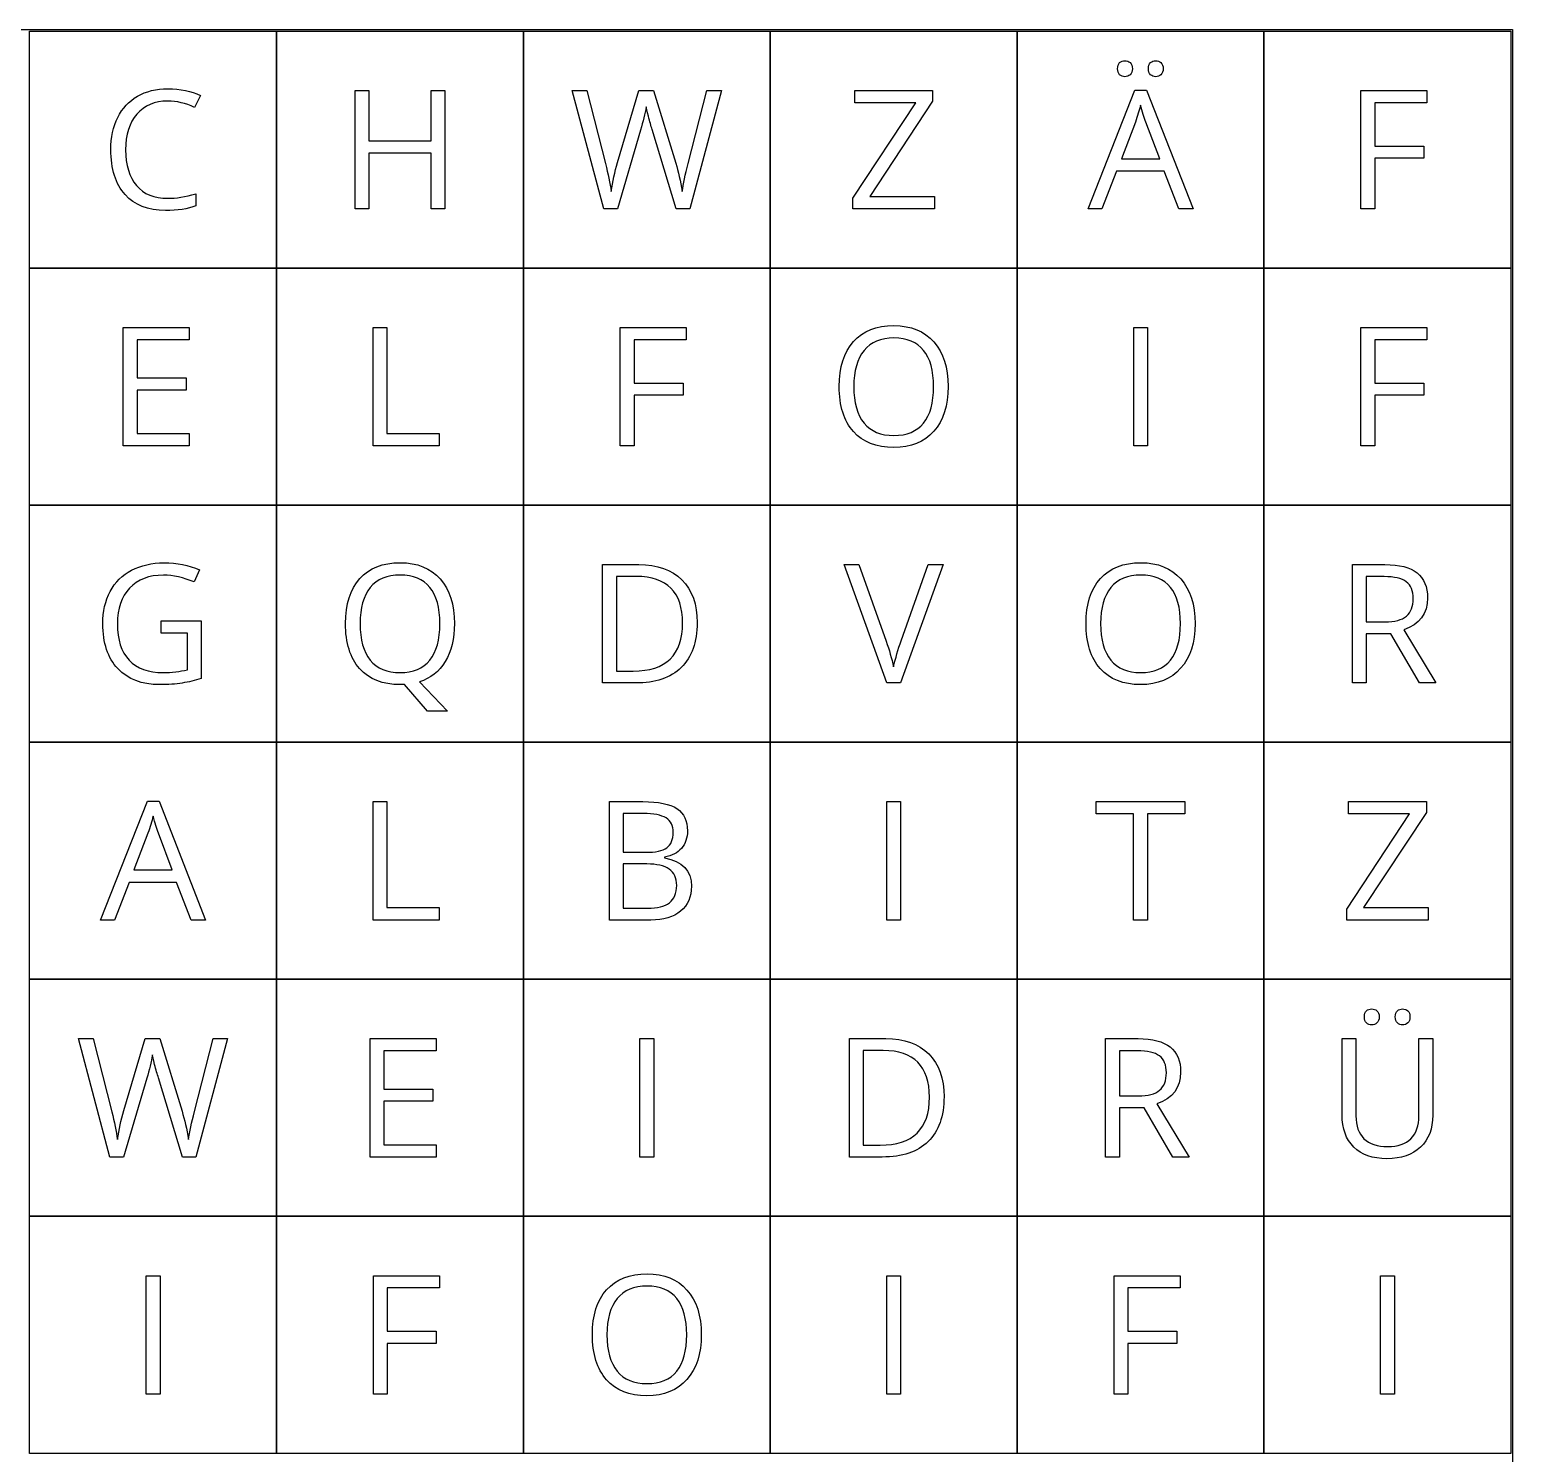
# Model space of a CAD drawing. Header units: millimetres. Extents: x 0 to 183, y 0 to 176.
# Drawn here: x 83.4 to 183.5, y 80.1 to 176.2 of the extents above; entities that cross this region are included whole.
import ezdxf

# ---------------------------------------------------------------- set-up
doc = ezdxf.new("R2010")
doc.units = ezdxf.units.MM
doc.layers.get('0').update_dxf_attribs({"linetype": 'CONTINUOUS'})

msp = doc.modelspace()

# ---------------------------------------------------------------- linework, layer by layer
at = {"color": 7}
for points in [[(0, 176.2), (183.460006, 176.2), (183.460006, -0.000001), (0, -0.000001)], [(156.817325, 173.563676)], [(158.900315, 173.563676)], [(160.950505, 164.1), (159.955481, 166.642236), (156.751719, 166.642236), (155.767627, 164.1), (154.827272, 164.1), (157.987299, 172.12581), (158.769103, 172.12581), (161.912729, 164.1)], [(92.719562, 171.376807)], [(111.427022, 164.1), (110.497604, 164.1), (110.497604, 167.861415), (106.28788, 167.861415), (106.28788, 164.1), (105.358462, 164.1), (105.358462, 172.093007), (106.28788, 172.093007), (106.28788, 168.692425), (110.497604, 168.692425), (110.497604, 172.093007), (111.427022, 172.093007)], [(144.457243, 164.1), (138.962733, 164.1), (138.962733, 164.827134), (143.205258, 171.256529), (139.093945, 171.256529), (139.093945, 172.093007), (144.336963, 172.093007), (144.336963, 171.365873), (140.094438, 164.941945), (144.457243, 164.941945)], [(174.168919, 164.1), (173.239499, 164.1), (173.239499, 172.093007), (177.695244, 172.093007), (177.695244, 171.267464), (174.168919, 171.267464), (174.168919, 168.342526), (177.482024, 168.342526), (177.482024, 167.516983), (174.168919, 167.516983)], [(94.171095, 148.099999), (89.715351, 148.099999), (89.715351, 156.093006), (94.171095, 156.093006), (94.171095, 155.267463), (90.644768, 155.267463), (90.644768, 152.692424), (93.957876, 152.692424), (93.957876, 151.872349), (90.644768, 151.872349), (90.644768, 148.93101), (94.171095, 148.93101)], [(106.583107, 148.099999), (106.583107, 156.093006), (107.512527, 156.093006), (107.512527, 148.941945), (111.038854, 148.941945), (111.038854, 148.099999)], [(124.188919, 148.099999), (123.259498, 148.099999), (123.259498, 156.093006), (127.715245, 156.093006), (127.715245, 155.267463), (124.188919, 155.267463), (124.188919, 152.342525), (127.502026, 152.342525), (127.502026, 151.516982), (124.188919, 151.516982)], [(157.908024, 148.099999), (157.908024, 156.093006), (158.837445, 156.093006), (158.837445, 148.099999)], [(174.168919, 148.099999), (173.239499, 148.099999), (173.239499, 156.093006), (177.695244, 156.093006), (177.695244, 155.267463), (174.168919, 155.267463), (174.168919, 152.342525), (177.482024, 152.342525), (177.482024, 151.516982), (174.168919, 151.516982)], [(139.017404, 152.107437)], [(145.38666, 152.107437)], [(105.697425, 136.107439)], [(112.066681, 136.107447)], [(127.463754, 136.140242)], [(128.447845, 136.173045)], [(155.677418, 136.107439)], [(162.046674, 136.107439)], [(94.31051, 116.099996), (93.315483, 118.642232), (90.11172, 118.642232), (89.127629, 116.099996), (88.187276, 116.099996), (91.347301, 124.125806), (92.129107, 124.125806), (95.27273, 116.099996)], [(106.583107, 116.099996), (106.583107, 124.093003), (107.512527, 124.093003), (107.512527, 116.94194), (111.038854, 116.94194), (111.038854, 116.099996)], [(141.248011, 116.099996), (141.248011, 124.093003), (142.177431, 124.093003), (142.177431, 116.099996)], [(158.831976, 116.099996), (157.902558, 116.099996), (157.902558, 123.267461), (155.371258, 123.267461), (155.371258, 124.093003), (161.363279, 124.093003), (161.363279, 123.267461), (158.831976, 123.267461)], [(177.777251, 116.099996), (172.282744, 116.099996), (172.282744, 116.82713), (176.525269, 123.256526), (172.413956, 123.256526), (172.413956, 124.093003), (177.656974, 124.093003), (177.656974, 123.36587), (173.414449, 116.94194), (177.777251, 116.94194)], [(173.474586, 109.563677)], [(175.55758, 109.563677)], [(110.831101, 100.099999), (106.375356, 100.099999), (106.375356, 108.093006), (110.831101, 108.093006), (110.831101, 107.267464), (107.304774, 107.267464), (107.304774, 104.692425), (110.617881, 104.692425), (110.617881, 103.872349), (107.304774, 103.872349), (107.304774, 100.931011), (110.831101, 100.931011)], [(124.588021, 100.099999), (124.588021, 108.093006), (125.517442, 108.093006), (125.517442, 100.099999)], [(144.123743, 104.14024)], [(145.107835, 104.173043)], [(91.268026, 84.100007), (91.268026, 92.093014), (92.197447, 92.093014), (92.197447, 84.100007)], [(107.528929, 84.100007), (106.599508, 84.100007), (106.599508, 92.093014), (111.055256, 92.093014), (111.055256, 91.267472), (107.528929, 91.267472), (107.528929, 88.342532), (110.842036, 88.342532), (110.842036, 87.51699), (107.528929, 87.51699)], [(141.248011, 84.100007), (141.248011, 92.093014), (142.177431, 92.093014), (142.177431, 84.100007)], [(157.508922, 84.100007), (156.579501, 84.100007), (156.579501, 92.093014), (161.035249, 92.093014), (161.035249, 91.267472), (157.508922, 91.267472), (157.508922, 88.342532), (160.822029, 88.342532), (160.822029, 87.51699), (157.508922, 87.51699)], [(174.568022, 84.100007), (174.568022, 92.093014), (175.497442, 92.093014), (175.497442, 84.100007)], [(122.357414, 88.107445)], [(128.726671, 88.107445)]]:
    msp.add_lwpolyline(points, close=True, dxfattribs=at)
at = {"color": 1}
for points in [[(83.4, 176.1), (100.060001, 176.1), (100.060001, 160.1), (83.4, 160.1)], [(100.060001, 176.1), (116.720001, 176.1), (116.720001, 160.1), (100.060001, 160.1)], [(116.719998, 176.1), (133.379996, 176.1), (133.379996, 160.1), (116.719998, 160.1)], [(133.380004, 176.1), (150.040004, 176.1), (150.040004, 160.1), (133.380004, 160.1)], [(150.039999, 176.1), (166.699999, 176.1), (166.699999, 160.1), (150.039999, 160.1)], [(166.699996, 176.1), (183.359997, 176.1), (183.359997, 160.1), (166.699996, 160.1)], [(83.4, 160.099999), (100.060001, 160.099999), (100.060001, 144.099999), (83.4, 144.099999)], [(100.060001, 160.099999), (116.720001, 160.099999), (116.720001, 144.099999), (100.060001, 144.099999)], [(116.719998, 160.099999), (133.379996, 160.099999), (133.379996, 144.099999), (116.719998, 144.099999)], [(133.380004, 160.099999), (150.040004, 160.099999), (150.040004, 144.099999), (133.380004, 144.099999)], [(150.039999, 160.099999), (166.699999, 160.099999), (166.699999, 144.099999), (150.039999, 144.099999)], [(166.699996, 160.099999), (183.359997, 160.099999), (183.359997, 144.099999), (166.699996, 144.099999)], [(83.4, 144.100001), (100.060001, 144.100001), (100.060001, 128.100001), (83.4, 128.100001)], [(100.060001, 144.100001), (116.720001, 144.100001), (116.720001, 128.100001), (100.060001, 128.100001)], [(116.719998, 144.100001), (133.379996, 144.100001), (133.379996, 128.100001), (116.719998, 128.100001)], [(133.380004, 144.100001), (150.040004, 144.100001), (150.040004, 128.100001), (133.380004, 128.100001)], [(150.039999, 144.100001), (166.699999, 144.100001), (166.699999, 128.100001), (150.039999, 128.100001)], [(166.699996, 144.100001), (183.359997, 144.100001), (183.359997, 128.100001), (166.699996, 128.100001)], [(83.4, 128.100001), (100.060001, 128.100001), (100.060001, 112.100002), (83.4, 112.100002)], [(100.060001, 128.100001), (116.720001, 128.100001), (116.720001, 112.100002), (100.060001, 112.100002)], [(116.719998, 128.100001), (133.379996, 128.100001), (133.379996, 112.100002), (116.719998, 112.100002)], [(133.380004, 128.100001), (150.040004, 128.100001), (150.040004, 112.100002), (133.380004, 112.100002)], [(150.039999, 128.100001), (166.699999, 128.100001), (166.699999, 112.100002), (150.039999, 112.100002)], [(166.699996, 128.100001), (183.359997, 128.100001), (183.359997, 112.100002), (166.699996, 112.100002)], [(83.4, 112.100002), (100.060001, 112.100002), (100.060001, 96.099999), (83.4, 96.099999)], [(100.060001, 112.100002), (116.720001, 112.100002), (116.720001, 96.099999), (100.060001, 96.099999)], [(116.719998, 112.100002), (133.379996, 112.100002), (133.379996, 96.099999), (116.719998, 96.099999)], [(133.380004, 112.100002), (150.040004, 112.100002), (150.040004, 96.099999), (133.380004, 96.099999)], [(150.039999, 112.100002), (166.699999, 112.100002), (166.699999, 96.099999), (150.039999, 96.099999)], [(166.699996, 112.100002), (183.359997, 112.100002), (183.359997, 96.099999), (166.699996, 96.099999)], [(83.4, 96.099999), (100.060001, 96.099999), (100.060001, 80.1), (83.4, 80.1)], [(100.060001, 96.099999), (116.720001, 96.099999), (116.720001, 80.1), (100.060001, 80.1)], [(116.719998, 96.099999), (133.379996, 96.099999), (133.379996, 80.1), (116.719998, 80.1)], [(133.380004, 96.099999), (150.040004, 96.099999), (150.040004, 80.1), (133.380004, 80.1)], [(150.039999, 96.099999), (166.699999, 96.099999), (166.699999, 80.1), (150.039999, 80.1)], [(166.699996, 96.099999), (183.359997, 96.099999), (183.359997, 80.1), (166.699996, 80.1)]]:
    msp.add_lwpolyline(points, close=True, dxfattribs=at)
at = {"color": 7}
for points in [[(94.928298, 171.748575), (94.534662, 170.950368)], [(124.623557, 169.419559), (123.059947, 164.1), (122.141462, 164.1), (120.014733, 172.093007), (120.998824, 172.093007), (122.261738, 167.15615)], [(123.081815, 167.23269), (124.514216, 172.093007), (125.498307, 172.093007), (127.001778, 167.188953)], [(127.838256, 167.167084), (129.095706, 172.093007), (130.079798, 172.093007), (127.942134, 164.1)], [(127.942134, 164.1), (127.023648, 164.1), (125.41083, 169.452362)], [(158.020102, 169.955342), (157.079749, 167.478713), (159.66572, 167.478713)], [(159.66572, 167.478713), (158.7363, 169.955342)], [(94.61667, 165.116894), (94.61667, 164.302286)], [(124.281861, 132.100001), (122.067656, 132.100001), (122.067656, 140.093008), (124.516949, 140.093008)], [(144.041736, 140.093008), (145.042229, 140.093008), (142.16103, 132.100001), (141.242545, 132.100001), (138.377745, 140.093008), (139.361836, 140.093008), (141.198806, 134.921063)], [(142.215701, 134.953866), (144.041736, 140.093008)], [(173.597599, 135.424041), (173.597599, 132.100001), (172.668179, 132.100001), (172.668179, 140.093008), (174.860516, 140.093008)], [(94.865428, 139.737641), (94.504595, 138.917565)], [(124.347467, 139.289334), (122.997074, 139.289334), (122.997074, 132.903676), (124.128779, 132.903676)], [(174.805843, 139.278399), (173.597599, 139.278399), (173.597599, 136.222249)], [(92.268519, 136.287856), (94.985705, 136.287856), (94.985705, 132.400695)], [(94.056285, 132.996616), (94.056285, 135.456844), (92.268519, 135.456844), (92.268519, 136.287856)], [(173.597599, 136.222249), (174.871449, 136.222249)], [(176.1289, 135.691934), (178.299367, 132.100001), (177.200465, 132.100001), (175.265085, 135.424041), (173.597599, 135.424041)], [(109.704865, 132.17654), (111.607439, 130.197425), (110.257048, 130.197425), (108.698903, 132.001592), (108.398209, 131.990665)], [(122.52143, 124.093003), (124.779373, 124.093003)], [(125.309688, 116.099996), (122.52143, 116.099996), (122.52143, 124.093003)], [(124.817643, 123.289329), (123.45085, 123.289329), (123.45085, 120.670552)], [(91.380104, 121.955339), (90.439751, 119.47871), (93.025722, 119.47871)], [(93.025722, 119.47871), (92.096304, 121.955339)], [(123.45085, 120.670552), (124.981658, 120.670552)], [(126.239109, 120.342521), (126.239109, 120.28785)], [(123.45085, 119.883279), (123.45085, 116.892736), (125.118336, 116.892736)], [(125.041798, 119.883279), (123.45085, 119.883279)], [(91.303565, 105.419558), (89.739952, 100.099999), (88.821466, 100.099999), (86.694738, 108.093006), (87.678829, 108.093006), (88.941746, 103.156148)], [(89.761822, 103.23269), (91.194221, 108.093006), (92.178312, 108.093006), (93.681783, 103.188951)], [(94.51826, 103.167084), (95.775711, 108.093006), (96.759802, 108.093006), (94.622138, 100.099999)], [(140.941848, 100.099999), (138.727646, 100.099999), (138.727646, 108.093006), (141.176939, 108.093006)], [(156.937602, 103.424042), (156.937602, 100.099999), (156.008181, 100.099999), (156.008181, 108.093006), (158.200519, 108.093006)], [(171.971115, 102.942929), (171.971115, 108.093006), (172.900533, 108.093006), (172.900533, 102.877323)], [(177.159462, 102.888258), (177.159462, 108.093006), (178.08888, 108.093006)], [(178.08888, 108.093006), (178.08888, 102.921061)], [(141.007454, 107.289332), (139.657063, 107.289332), (139.657063, 100.903674), (140.788768, 100.903674)], [(158.145848, 107.278399), (156.937602, 107.278399), (156.937602, 104.222247)], [(94.622138, 100.099999), (93.703653, 100.099999), (92.090838, 105.452361)], [(156.937602, 104.222247), (158.211454, 104.222247)], [(159.468902, 103.691932), (161.639369, 100.099999), (160.540467, 100.099999), (158.605088, 103.424042), (156.937602, 103.424042)]]:
    msp.add_lwpolyline(points, dxfattribs=at)
for points in [[(156.817325, 173.563676), (156.817325, 173.753205), (156.864706, 173.889884), (156.959469, 173.973714)], [(156.959469, 173.153638), (156.864706, 173.244758), (156.817325, 173.381437), (156.817325, 173.563676)], [(156.959469, 173.973714), (157.057878, 174.057544), (157.174512, 174.099459), (157.30937, 174.099459)], [(157.30937, 173.022426), (157.174512, 173.022426), (157.057878, 173.066164), (156.959469, 173.153638)], [(157.30937, 174.099459), (157.447871, 174.099459), (157.566326, 174.057544), (157.664735, 173.973714)], [(157.664735, 173.153638), (157.566326, 173.066164), (157.447871, 173.022426), (157.30937, 173.022426)], [(157.664735, 173.973714), (157.76679, 173.889884), (157.817817, 173.753205), (157.817817, 173.563676)], [(157.817817, 173.563676), (157.817817, 173.381437), (157.76679, 173.244758), (157.664735, 173.153638)], [(158.900315, 173.563676), (158.900315, 173.753205), (158.947698, 173.889884), (159.042462, 173.973714)], [(159.042462, 173.153638), (158.947698, 173.244758), (158.900315, 173.381437), (158.900315, 173.563676)], [(159.042462, 173.973714), (159.140872, 174.057544), (159.257504, 174.099459), (159.392361, 174.099459)], [(159.392361, 173.022426), (159.257504, 173.022426), (159.140872, 173.066164), (159.042462, 173.153638)], [(159.392361, 174.099459), (159.527219, 174.099459), (159.643852, 174.057544), (159.742262, 173.973714)], [(159.742262, 173.153638), (159.643852, 173.066164), (159.527219, 173.022426), (159.392361, 173.022426)], [(159.742262, 173.973714), (159.844315, 173.889884), (159.895342, 173.753205), (159.895342, 173.563676)], [(159.895342, 173.563676), (159.895342, 173.381437), (159.844315, 173.244758), (159.742262, 173.153638)], [(90.674838, 171.704838), (91.258005, 172.040158), (91.943223, 172.207817), (92.730495, 172.207817)], [(92.730495, 172.207817), (93.568795, 172.207817), (94.301396, 172.054737), (94.928298, 171.748575)], [(89.340849, 170.272438), (89.650655, 170.892051), (90.095318, 171.369518), (90.674838, 171.704838)], [(92.719562, 171.376807), (91.84117, 171.376807), (91.146839, 171.083402), (90.636569, 170.496592)], [(94.534662, 170.950368), (93.929629, 171.234661), (93.324595, 171.376807), (92.719562, 171.376807)], [(158.364534, 171.108916), (158.284349, 170.759017), (158.169539, 170.374492), (158.020102, 169.955342)], [(158.7363, 169.955342), (158.616022, 170.268794), (158.4921, 170.653318), (158.364534, 171.108916)], [(88.881606, 168.107438), (88.881606, 168.931159), (89.034687, 169.652825), (89.340849, 170.272438)], [(90.636569, 170.496592), (90.129945, 169.913427), (89.876633, 169.113398), (89.876633, 168.096504)], [(125.006261, 170.999572), (124.926075, 170.518461), (124.798507, 169.99179), (124.623557, 169.419559)], [(125.153875, 170.348979), (125.05911, 170.709812), (125.009906, 170.926677), (125.006261, 170.999572)], [(125.41083, 169.452362), (125.33429, 169.689273), (125.248638, 169.988145), (125.153875, 170.348979)], [(89.838361, 165.062223), (89.200524, 165.7766), (88.881606, 166.791672), (88.881606, 168.107438)], [(89.876633, 168.096504), (89.876633, 167.050451), (90.120832, 166.24131), (90.609232, 165.669079)], [(122.261738, 167.15615), (122.436688, 166.463641), (122.564256, 165.836739), (122.644442, 165.275442)], [(122.644442, 165.275442), (122.742852, 165.942437), (122.888642, 166.594853), (123.081815, 167.23269)], [(127.001778, 167.188953), (127.176728, 166.624012), (127.324341, 165.986175), (127.444619, 165.275442)], [(127.444619, 165.275442), (127.513871, 165.793001), (127.645083, 166.423549), (127.838256, 167.167084)], [(90.609232, 165.669079), (91.101278, 165.100493), (91.801076, 164.8162), (92.708627, 164.8162)], [(92.708627, 164.8162), (93.266279, 164.8162), (93.902293, 164.916431), (94.61667, 165.116894)], [(92.566479, 163.990657), (91.389216, 163.990657), (90.479843, 164.347845), (89.838361, 165.062223)], [(94.61667, 164.302286), (94.062664, 164.094533), (93.379267, 163.990657), (92.566479, 163.990657)], [(138.995536, 155.141718), (139.637017, 155.85974), (140.548212, 156.218751), (141.729121, 156.218751)], [(141.729121, 156.218751), (142.877228, 156.218751), (143.773844, 155.854273), (144.418971, 155.125316)], [(138.033313, 152.118371), (138.033313, 153.419559), (138.354054, 154.427341), (138.995536, 155.141718)], [(141.729121, 155.387741), (140.843439, 155.387741), (140.169155, 155.107092), (139.706268, 154.545796)], [(143.724641, 154.551263), (143.276332, 155.108915), (142.611159, 155.387741), (141.729121, 155.387741)], [(144.418971, 155.125316), (145.064097, 154.39636), (145.38666, 153.3904), (145.38666, 152.107437)], [(139.706268, 154.545796), (139.247025, 153.988144), (139.017404, 153.175358), (139.017404, 152.107437)], [(144.402569, 152.107437), (144.402569, 153.182648), (144.176593, 153.997256), (143.724641, 154.551263)], [(138.990067, 149.067688), (138.352231, 149.789356), (138.033313, 150.80625), (138.033313, 152.118371)], [(139.017404, 152.107437), (139.017404, 151.024937), (139.247025, 150.203038), (139.706268, 149.641741)], [(143.724641, 149.641741), (144.176593, 150.199394), (144.402569, 151.021292), (144.402569, 152.107437)], [(145.38666, 152.107437), (145.38666, 150.828119), (145.062275, 149.822159), (144.413504, 149.089559)], [(139.706268, 149.641741), (140.169155, 149.08409), (140.839795, 148.805264), (141.718189, 148.805264)], [(141.718189, 148.805264), (142.603871, 148.805264), (143.272688, 149.08409), (143.724641, 149.641741)], [(144.413504, 149.089559), (143.768378, 148.356957), (142.869939, 147.990657), (141.718189, 147.990657)], [(141.718189, 147.990657), (140.540923, 147.990657), (139.63155, 148.349667), (138.990067, 149.067688)], [(90.278469, 139.710304), (90.905371, 140.041981), (91.639794, 140.207819), (92.481739, 140.207819)], [(92.481739, 140.207819), (93.334618, 140.207819), (94.129181, 140.051093), (94.865428, 139.737641)], [(105.675557, 139.141728), (106.317039, 139.859749), (107.228235, 140.21876), (108.409145, 140.21876)], [(108.409145, 140.21876), (109.557251, 140.21876), (110.453868, 139.854282), (111.098994, 139.125327)], [(124.516949, 140.093008), (125.759819, 140.093008), (126.725685, 139.748576), (127.414549, 139.059713)], [(155.65555, 139.14172), (156.29703, 139.859741), (157.208225, 140.218752), (158.389135, 140.218752)], [(158.389135, 140.218752), (159.537241, 140.218752), (160.433858, 139.854274), (161.078984, 139.125319)], [(174.860516, 140.093008), (175.840961, 140.093008), (176.564451, 139.905301), (177.030983, 139.529888)], [(88.835135, 138.277906), (89.170455, 138.904808), (89.651567, 139.382274), (90.278469, 139.710304)], [(92.421602, 139.376808), (91.448445, 139.376808), (90.688507, 139.087048), (90.14179, 138.507527)], [(94.504595, 138.917565), (93.782928, 139.223727), (93.088597, 139.376808), (92.421602, 139.376808)], [(104.713336, 136.118382), (104.713336, 137.419568), (105.034076, 138.42735), (105.675557, 139.141728)], [(108.409145, 139.387743), (107.523463, 139.387743), (106.849177, 139.107094), (106.386289, 138.545796)], [(110.404661, 138.551265), (109.956353, 139.108917), (109.291181, 139.387743), (108.409145, 139.387743)], [(111.098994, 139.125327), (111.744119, 138.396369), (112.066681, 137.39041), (112.066681, 136.107447)], [(126.676481, 138.496592), (126.155278, 139.025087), (125.37894, 139.289334), (124.347467, 139.289334)], [(154.693326, 136.118374), (154.693326, 137.41956), (155.014067, 138.427342), (155.65555, 139.14172)], [(158.389135, 139.387743), (157.503453, 139.387743), (156.829168, 139.107094), (156.366281, 138.545796)], [(160.384654, 138.551265), (159.936346, 139.108917), (159.271173, 139.387743), (158.389135, 139.387743)], [(161.078984, 139.125319), (161.724111, 138.396362), (162.046674, 137.390402), (162.046674, 136.107439)], [(176.30385, 138.9285), (175.994042, 139.161766), (175.494707, 139.278399), (174.805843, 139.278399)], [(177.030983, 139.529888), (177.50116, 139.154476), (177.736249, 138.589535), (177.736249, 137.835065)], [(88.337623, 136.096504), (88.337623, 136.927514), (88.50346, 137.654648), (88.835135, 138.277906)], [(90.14179, 138.507527), (89.595073, 137.928007), (89.321714, 137.124332), (89.321714, 136.096504)], [(106.386289, 138.545796), (105.927046, 137.988145), (105.697425, 137.175359), (105.697425, 136.107439)], [(111.082593, 136.107439), (111.082593, 137.182649), (110.856615, 137.997258), (110.404661, 138.551265)], [(127.463754, 136.140242), (127.463754, 137.182649), (127.201329, 137.968099), (126.676481, 138.496592)], [(127.414549, 139.059713), (128.103413, 138.370849), (128.447845, 137.408626), (128.447845, 136.173045)], [(156.366281, 138.545796), (155.907039, 137.988145), (155.677418, 137.175359), (155.677418, 136.107439)], [(161.062583, 136.107439), (161.062583, 137.182649), (160.836606, 137.997258), (160.384654, 138.551265)], [(176.774025, 137.78586), (176.774025, 138.314353), (176.6173, 138.695233), (176.30385, 138.9285)], [(177.736249, 137.835065), (177.736249, 136.778079), (177.200466, 136.063702), (176.1289, 135.691934)], [(176.314783, 136.61042), (176.620944, 136.872844), (176.774025, 137.264657), (176.774025, 137.78586)], [(89.349051, 133.067691), (88.674766, 133.789358), (88.337623, 134.798962), (88.337623, 136.096504)], [(89.321714, 136.096504), (89.321714, 135.017649), (89.584138, 134.199396), (90.108987, 133.641744)], [(105.670091, 133.067699), (105.032254, 133.789366), (104.713336, 134.80626), (104.713336, 136.118382)], [(105.697425, 136.107439), (105.697425, 135.024938), (105.927046, 134.20304), (106.386289, 133.641744)], [(110.404661, 133.641744), (110.856615, 134.199396), (111.082593, 135.021294), (111.082593, 136.107439)], [(112.066681, 136.107439), (112.066681, 135.083254), (111.860752, 134.232197), (111.448892, 133.554268)], [(126.627276, 133.718283), (127.184928, 134.265), (127.463754, 135.07232), (127.463754, 136.140242)], [(128.447845, 136.173045), (128.447845, 134.853633), (128.088834, 133.844028), (127.370814, 133.14423)], [(155.650081, 133.067691), (155.012244, 133.789358), (154.693326, 134.806252), (154.693326, 136.118374)], [(155.677418, 136.107439), (155.677418, 135.024938), (155.907039, 134.20304), (156.366281, 133.641744)], [(160.384654, 133.641744), (160.836606, 134.199396), (161.062583, 135.021294), (161.062583, 136.107439)], [(162.046674, 136.107439), (162.046674, 134.82812), (161.722289, 133.82216), (161.073518, 133.089559)], [(174.871449, 136.222249), (175.52751, 136.222249), (176.008621, 136.35164), (176.314783, 136.61042)], [(141.198806, 134.921063), (141.410203, 134.326962), (141.577863, 133.749264), (141.701787, 133.187968)], [(141.701787, 133.187968), (141.832999, 133.778423), (142.004304, 134.367055), (142.215701, 134.953866)], [(90.108987, 133.641744), (90.63748, 133.084093), (91.411996, 132.805267), (92.432534, 132.805267)], [(106.386289, 133.641744), (106.849177, 133.084093), (107.519817, 132.805267), (108.398209, 132.805267)], [(108.398209, 132.805267), (109.283892, 132.805267), (109.952709, 133.084093), (110.404661, 133.641744)], [(111.448892, 133.554268), (111.037031, 132.876338), (110.455689, 132.417096), (109.704865, 132.17654)], [(124.128779, 132.903676), (125.236792, 132.903676), (126.069624, 133.175212), (126.627276, 133.718283)], [(127.370814, 133.14423), (126.656435, 132.448078), (125.626784, 132.100001), (124.281861, 132.100001)], [(156.366281, 133.641744), (156.829168, 133.084093), (157.499808, 132.805267), (158.378202, 132.805267)], [(158.378202, 132.805267), (159.263884, 132.805267), (159.932702, 133.084093), (160.384654, 133.641744)], [(161.073518, 133.089559), (160.428391, 132.356958), (159.529953, 131.990657), (158.378202, 131.990657)], [(92.175579, 131.990657), (90.96551, 131.990657), (90.023334, 132.349668), (89.349051, 133.067691)], [(93.695451, 132.094532), (93.258077, 132.025282), (92.751453, 131.990657), (92.175579, 131.990657)], [(92.432534, 132.805267), (92.986542, 132.805267), (93.527792, 132.86905), (94.056285, 132.996616)], [(94.985705, 132.400695), (94.56291, 132.265839), (94.132825, 132.163785), (93.695451, 132.094532)], [(108.398209, 131.990665), (107.220944, 131.990665), (106.311571, 132.349676), (105.670091, 133.067699)], [(158.378202, 131.990657), (157.200937, 131.990657), (156.291563, 132.349668), (155.650081, 133.067691)], [(124.779373, 124.093003), (125.840005, 124.093003), (126.607231, 123.934455), (127.081052, 123.617359)], [(91.724536, 123.108912), (91.644351, 122.759013), (91.52954, 122.374489), (91.380104, 121.955339)], [(92.096304, 121.955339), (91.976026, 122.268789), (91.852104, 122.653314), (91.724536, 123.108912)], [(126.34845, 122.988635), (126.02771, 123.189098), (125.517441, 123.289329), (124.817643, 123.289329)], [(127.081052, 123.617359), (127.554874, 123.300263), (127.791784, 122.799105), (127.791784, 122.113886)], [(126.829563, 122.020945), (126.829563, 122.469254), (126.669192, 122.791817), (126.34845, 122.988635)], [(127.791784, 122.113886), (127.791784, 121.640064), (127.65875, 121.248251), (127.392681, 120.938445)], [(126.397655, 120.976714), (126.685594, 121.184467), (126.829563, 121.532544), (126.829563, 122.020945)], [(124.981658, 120.670552), (125.637719, 120.670552), (126.109718, 120.772606), (126.397655, 120.976714)], [(127.392681, 120.938445), (127.130257, 120.632283), (126.745733, 120.433642), (126.239109, 120.342521)], [(126.239109, 120.28785), (127.452821, 120.080098), (128.059677, 119.442262), (128.059677, 118.374341)], [(126.56167, 119.533381), (126.229995, 119.766646), (125.723371, 119.883279), (125.041798, 119.883279)], [(127.064651, 118.439948), (127.064651, 118.935637), (126.896991, 119.300115), (126.56167, 119.533381)], [(126.572605, 117.264504), (126.900636, 117.515994), (127.064651, 117.907809), (127.064651, 118.439948)], [(128.059677, 118.374341), (128.059677, 117.659963), (127.817299, 117.102311), (127.332542, 116.701386)], [(125.118336, 116.892736), (125.763463, 116.892736), (126.248219, 117.016659), (126.572605, 117.264504)], [(127.332542, 116.701386), (126.85143, 116.30046), (126.177146, 116.099996), (125.309688, 116.099996)], [(173.616734, 109.973715), (173.715143, 110.057544), (173.831776, 110.099458), (173.966632, 110.099458)], [(173.966632, 110.099458), (174.105134, 110.099458), (174.22359, 110.057544), (174.321999, 109.973715)], [(175.699727, 109.973715), (175.798136, 110.057544), (175.914769, 110.099458), (176.049625, 110.099458)], [(176.049625, 110.099458), (176.184483, 110.099458), (176.301116, 110.057544), (176.399523, 109.973715)], [(173.474586, 109.563677), (173.474586, 109.753205), (173.521969, 109.889884), (173.616734, 109.973715)], [(173.616734, 109.153639), (173.521969, 109.244758), (173.474586, 109.381437), (173.474586, 109.563677)], [(173.966632, 109.022427), (173.831776, 109.022427), (173.715143, 109.066164), (173.616734, 109.153639)], [(174.321999, 109.153639), (174.22359, 109.066164), (174.105134, 109.022427), (173.966632, 109.022427)], [(174.321999, 109.973715), (174.424052, 109.889884), (174.475079, 109.753205), (174.475079, 109.563677)], [(174.475079, 109.563677), (174.475079, 109.381437), (174.424052, 109.244758), (174.321999, 109.153639)], [(175.55758, 109.563677), (175.55758, 109.753205), (175.604962, 109.889884), (175.699727, 109.973715)], [(175.699727, 109.153639), (175.604962, 109.244758), (175.55758, 109.381437), (175.55758, 109.563677)], [(176.049625, 109.022427), (175.914769, 109.022427), (175.798136, 109.066164), (175.699727, 109.153639)], [(176.399523, 109.153639), (176.301116, 109.066164), (176.184483, 109.022427), (176.049625, 109.022427)], [(176.399523, 109.973715), (176.501578, 109.889884), (176.552606, 109.753205), (176.552606, 109.563677)], [(176.552606, 109.563677), (176.552606, 109.381437), (176.501578, 109.244758), (176.399523, 109.153639)], [(141.176939, 108.093006), (142.419808, 108.093006), (143.385675, 107.748574), (144.074539, 107.05971)], [(158.200519, 108.093006), (159.180964, 108.093006), (159.904453, 107.9053), (160.370986, 107.529888)], [(143.33647, 106.496592), (142.815268, 107.025085), (142.038929, 107.289332), (141.007454, 107.289332)], [(159.643852, 106.928498), (159.334045, 107.161765), (158.83471, 107.278399), (158.145848, 107.278399)], [(160.370986, 107.529888), (160.841163, 107.154476), (161.076251, 106.589535), (161.076251, 105.835065)], [(91.686266, 106.999573), (91.606082, 106.518462), (91.478515, 105.99179), (91.303565, 105.419558)], [(91.83388, 106.348979), (91.739115, 106.709812), (91.68991, 106.926677), (91.686266, 106.999573)], [(92.090838, 105.452361), (92.014298, 105.689273), (91.928645, 105.988145), (91.83388, 106.348979)], [(144.123743, 104.14024), (144.123743, 105.182649), (143.861319, 105.9681), (143.33647, 106.496592)], [(144.074539, 107.05971), (144.763403, 106.370847), (145.107835, 105.408624), (145.107835, 104.173043)], [(160.114028, 105.785861), (160.114028, 106.314354), (159.957303, 106.695233), (159.643852, 106.928498)], [(161.076251, 105.835065), (161.076251, 104.778078), (160.540468, 104.0637), (159.468902, 103.691932)], [(159.654785, 104.610417), (159.960947, 104.872842), (160.114028, 105.264656), (160.114028, 105.785861)], [(143.287266, 101.718284), (143.844918, 102.265001), (144.123743, 103.07232), (144.123743, 104.14024)], [(145.107835, 104.173043), (145.107835, 102.853633), (144.748824, 101.844029), (144.030803, 101.14423)], [(158.211454, 104.222247), (158.867513, 104.222247), (159.348623, 104.351637), (159.654785, 104.610417)], [(88.941746, 103.156148), (89.116696, 102.46364), (89.244263, 101.836738), (89.324447, 101.275442)], [(89.324447, 101.275442), (89.422856, 101.942438), (89.568648, 102.594853), (89.761822, 103.23269)], [(93.681783, 103.188951), (93.856732, 102.624011), (94.004346, 101.986175), (94.124624, 101.275442)], [(94.124624, 101.275442), (94.193876, 101.793001), (94.325088, 102.423548), (94.51826, 103.167084)], [(172.758388, 100.777931), (172.23354, 101.302779), (171.971115, 102.024445), (171.971115, 102.942929)], [(172.900533, 102.877323), (172.900533, 102.210327), (173.082773, 101.698236), (173.447252, 101.341049)], [(176.612743, 101.341049), (176.977223, 101.701882), (177.159462, 102.217618), (177.159462, 102.888258)], [(178.08888, 102.921061), (178.08888, 102.009866), (177.813699, 101.293666), (177.263338, 100.772462)], [(140.788768, 100.903674), (141.896782, 100.903674), (142.729614, 101.17521), (143.287266, 101.718284)], [(144.030803, 101.14423), (143.316425, 100.448076), (142.286773, 100.099999), (140.941848, 100.099999)], [(173.447252, 101.341049), (173.81173, 100.983859), (174.347513, 100.805265), (175.054601, 100.805265)], [(175.054601, 100.805265), (175.728885, 100.805265), (176.248265, 100.983859), (176.612743, 101.341049)], [(174.994462, 99.990658), (174.032239, 99.990658), (173.286881, 100.253082), (172.758388, 100.777931)], [(177.263338, 100.772462), (176.712976, 100.251259), (175.956684, 99.990658), (174.994462, 99.990658)], [(122.335547, 91.141726), (122.977029, 91.859749), (123.888224, 92.21876), (125.069132, 92.21876)], [(125.069132, 92.21876), (126.217238, 92.21876), (127.113855, 91.854282), (127.758981, 91.125325)], [(121.373323, 88.11838), (121.373323, 89.419567), (121.694064, 90.427349), (122.335547, 91.141726)], [(125.069132, 91.387749), (124.183451, 91.387749), (123.509167, 91.107101), (123.046278, 90.545805)], [(127.064651, 90.551271), (126.616343, 91.108923), (125.95117, 91.387749), (125.069132, 91.387749)], [(127.758981, 91.125325), (128.404108, 90.396368), (128.726671, 89.390408), (128.726671, 88.107445)], [(123.046278, 90.545805), (122.587036, 89.988153), (122.357414, 89.175367), (122.357414, 88.107445)], [(127.74258, 88.107445), (127.74258, 89.182655), (127.516603, 89.997264), (127.064651, 90.551271)], [(122.33008, 85.067697), (121.692242, 85.789364), (121.373323, 86.806258), (121.373323, 88.11838)], [(122.357414, 88.107445), (122.357414, 87.024944), (122.587036, 86.203046), (123.046278, 85.64175)], [(127.064651, 85.64175), (127.516603, 86.199402), (127.74258, 87.0213), (127.74258, 88.107445)], [(128.726671, 88.107445), (128.726671, 86.828126), (128.402285, 85.822166), (127.753515, 85.089565)], [(125.058199, 83.990663), (123.880934, 83.990663), (122.971561, 84.349674), (122.33008, 85.067697)], [(123.046278, 85.64175), (123.509167, 85.084099), (124.179807, 84.805273), (125.058199, 84.805273)], [(125.058199, 84.805273), (125.943881, 84.805273), (126.612699, 85.084099), (127.064651, 85.64175)], [(127.753515, 85.089565), (127.108388, 84.356964), (126.20995, 83.990663), (125.058199, 83.990663)]]:
    msp.add_open_spline(points, degree=3, dxfattribs=at)

doc.saveas('drawing.dxf')
